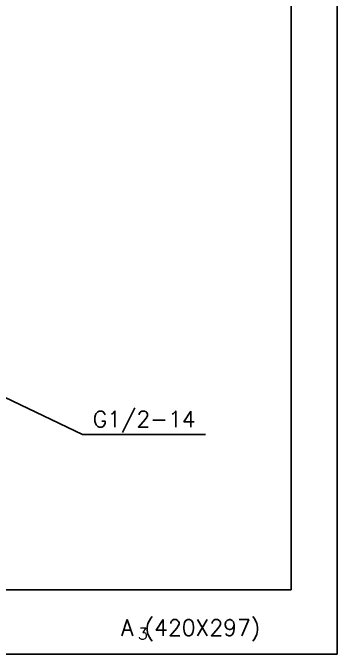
# Model space of a CAD drawing. Extents: x -868 to -571, y 1201 to 1621.
# Drawn here: x -641 to -570.5, y 1200.8 to 1340.2 of the extents above; entities that cross this region are included whole.
import ezdxf
from ezdxf import colors
from ezdxf.entities.mleader import LeaderData, LeaderLine
from ezdxf.math import Vec2, Vec3

# ---------------------------------------------------------------- set-up
doc = ezdxf.new("R2010")
doc.units = 0
doc.header["$LTSCALE"] = 10
doc.header["$MEASUREMENT"] = 0
doc.layers.get('0').update_dxf_attribs({"color": 2, "linetype": 'CONTINUOUS'})
doc.layers.add('D', color=2, linetype='CONTINUOUS')
doc.layers.add('TXT', color=4, linetype='CONTINUOUS')
doc.styles.add('GHS', font='ROMANS.shx', dxfattribs={"bigfont": 'GHS.shx'})
doc.styles.get("Standard").update_dxf_attribs({"font": 'ISOCP'})

# ---------------------------------------------------------------- blocks, each defined once
blk = doc.blocks.new('BORDER')
for p, q in [((0, 1), (0, 0)), ((0, 0), (1, 0))]:
    blk.add_line(p, q)

msp = doc.modelspace()

# ---------------------------------------------------------------- linework, layer by layer
at = {"layer": 'D'}
msp.add_line((-599.17, 1248.51), (-625.9, 1248.51), dxfattribs=at)
at = {"layer": 'TXT'}
for p, q in [((-580.51, 1609.78), (-580.51, 1214.78)), ((-580.51, 1214.78), (-854.51, 1214.78))]:
    msp.add_line(p, q, dxfattribs=at)

# ---------------------------------------------------------------- block references
at = {"xscale": 420, "yscale": 297, "zscale": 420, "rotation": 90}
msp.add_blockref('BORDER', (-570.51, 1200.78), dxfattribs=at)

# ---------------------------------------------------------------- texts
at = {"color": 7, "style": 'GHS'}
for s, height, p in [('A (420X297)', 3.5, (-617.5, 1204.8)), ('3', 2.5, (-613.84, 1203.97))]:
    msp.add_text(s, height=height, dxfattribs=at).set_placement(p)
at = {"insert": (-612.45, 1251.3), "char_height": 3.5, "attachment_point": 5, "style": 'GHS'}
msp.add_mtext('G1/2-14', dxfattribs=at)

# ---------------------------------------------------------------- leaders
at = {"layer": 'D'}
ml = msp.add_multileader_mtext('Standard', dxfattribs=at)
ml.set_content('')
ml.set_leader_properties(color=256)
ml.build(insert=Vec2(0, 0))
ml.multileader.update_dxf_attribs({"has_dogleg": 0, "text_right_attachment_type": 6, "dogleg_length": 0, "arrow_head_size": 3})
ctx = ml.context
ctx.base_point, ctx.char_height, ctx.arrow_head_size, ctx.landing_gap_size, ctx.plane_origin = Vec3(-625.9, 1248.51), 0.18, 3, 0.09, Vec3(-647.73, 1258.99)
ctx.right_attachment = 6
notes = []
notes.append((ctx, [(0, (1, 1, 0), (-625.9, 1248.51), (1, 0), 0, [(0, [(-647.73, 1258.99)], 0, [])])]))
ctx.mtext, ml.multileader.dxf.content_type = None, 0
for ctx, leaders in notes:
    for number, flags, end, landing, length, lines in leaders:
        leader = LeaderData()
        leader.index, (leader.has_last_leader_line, leader.has_dogleg_vector, leader.attachment_direction) = number, flags
        leader.last_leader_point, leader.dogleg_vector, leader.dogleg_length = Vec3(end), Vec3(landing), length
        for number, points, colour, breaks in lines:
            line = LeaderLine()
            line.index, line.vertices, line.color, line.breaks = number, Vec3.list(points), colors.encode_raw_color(colour), breaks
            leader.lines.append(line)
        ctx.leaders.append(leader)

doc.saveas('drawing.dxf')
